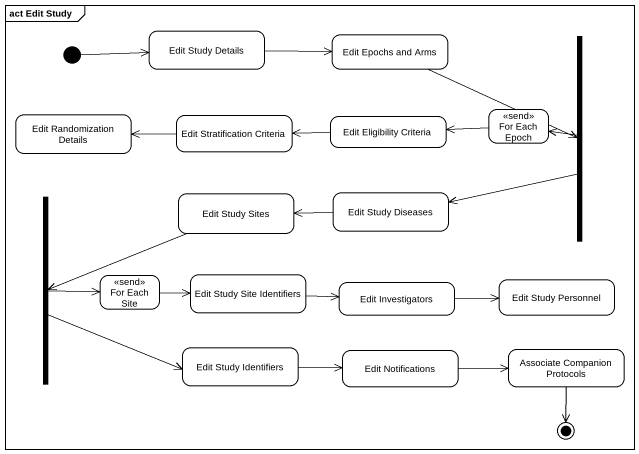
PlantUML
@startuml
mainframe act Edit Study
hide empty description
state "Edit Study Details" as Edit_Study_Details
state "Edit Epochs and Arms" as Edit_Epochs_and_Arms
state fork1 <<fork>>
state "Edit Randomization Details" as Edit_Randomization_Details
state "Edit Stratification Criteria" as Edit_Stratification_Criteria
state "Edit Eligibility Criteria" as Edit_Eligibility_Criteria
state "For Each Epoch" as For_Each_Epoch <<send>>
state fork2 <<fork>>
state "Edit Study Sites" as Edit_Study_Sites
state "Edit Study Diseases" as Edit_Study_Diseases
state "For Each Site" as For_Each_Site <<send>>
state "Edit Study Site Identifiers" as Edit_Study_Site_Identifiers
state "Edit Investigators" as Edit_Investigators
state "Edit Study Personnel" as Edit_Study_Personnel
state "Edit Study Identifiers" as Edit_Study_Identifiers
state "Edit Notifications" as Edit_Notifications
state "Associate Companion Protocols" as Associate_Companion
[*] -right-> Edit_Study_Details
Edit_Study_Details -right-> Edit_Epochs_and_Arms
Edit_Epochs_and_Arms -right-> fork1
fork1 -left-> For_Each_Epoch
fork1 -left-> Edit_Study_Diseases
Edit_Stratification_Criteria -left-> Edit_Randomization_Details
Edit_Eligibility_Criteria -left-> Edit_Stratification_Criteria
For_Each_Epoch -left-> Edit_Eligibility_Criteria
fork2 -right-> For_Each_Site
fork2 -right-> Edit_Study_Identifiers
Edit_Study_Sites -left-> fork2
Edit_Study_Diseases -left-> Edit_Study_Sites
For_Each_Site -right-> Edit_Study_Site_Identifiers
Edit_Study_Site_Identifiers -right-> Edit_Investigators
Edit_Investigators -right-> Edit_Study_Personnel
Edit_Study_Identifiers -right-> Edit_Notifications
Edit_Notifications -right-> Associate_Companion
Associate_Companion --> [*]
@enduml
